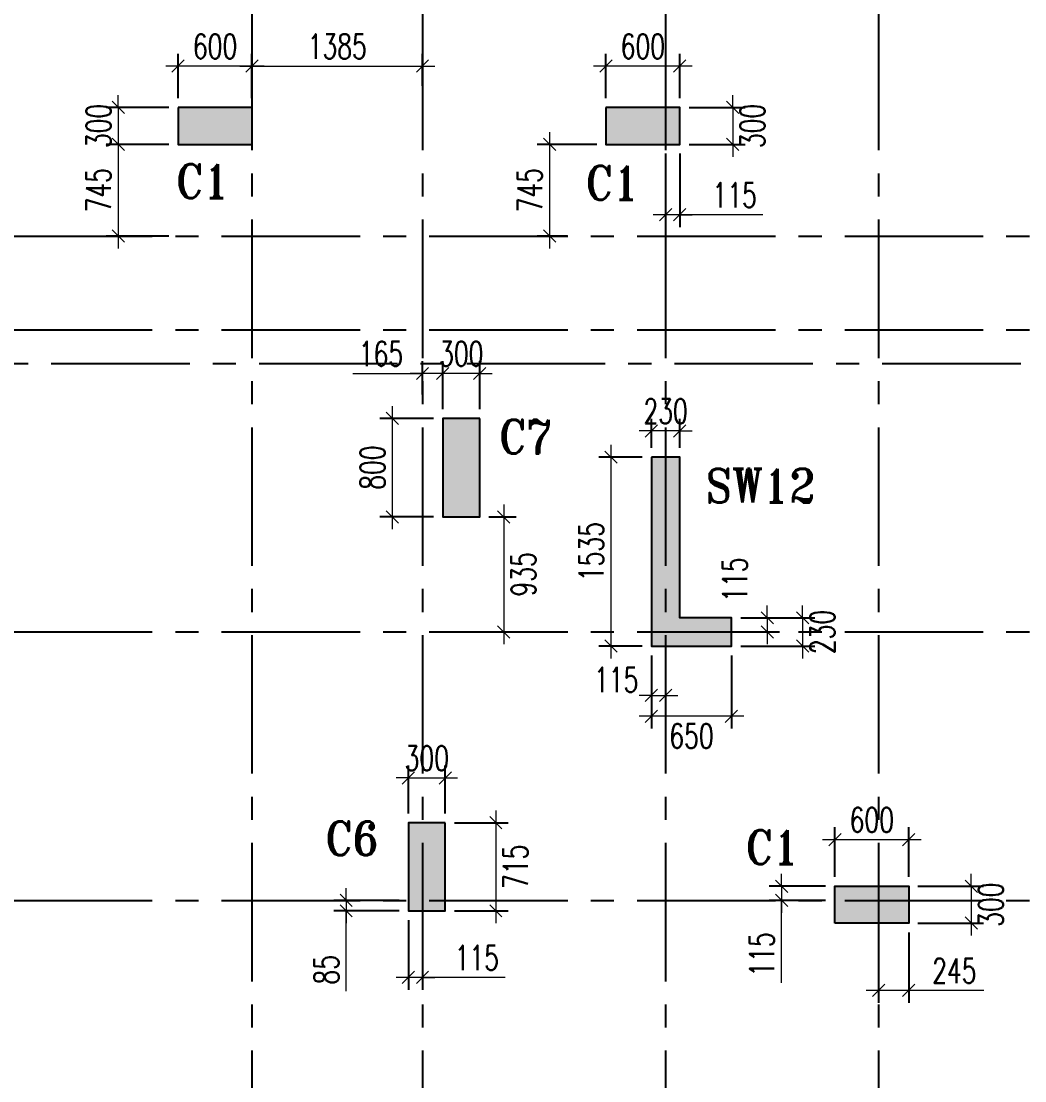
# Model space of a CAD drawing. Header units: millimetres. Extents: x 1363246 to 1691641, y -112430 to 78417.
# Drawn here: x 1414566 to 1422719, y -26479 to -17873 of the extents above; entities that cross this region are included whole.
import ezdxf

# ---------------------------------------------------------------- set-up
doc = ezdxf.new("R2010")
doc.units = ezdxf.units.MM
doc.header["$LTSCALE"] = 500
doc.header["$MEASUREMENT"] = 0
doc.header["$PDMODE"] = 34
for name, pattern in [('CONTINOUS', [0]), ('DASHDOT', [1, 0.5, -0.25, 0, -0.25]), ('Site$0$CENTER2', [1.125, 0.75, -0.125, 0.125, -0.125])]:
    doc.linetypes.add(name, pattern=pattern)
doc.layers.get('Defpoints').update_dxf_attribs({"lineweight": 0})
for name, color, linetype, lineweight in [('COL. NO.', 1, 'DASHDOT', 15), ('CUT OUT', 1, 'Continuous', 13), ('dim-M', 1, 'Continuous', 15), ('TOWER COL HATCH', 253, 'Continuous', 20)]:
    doc.layers.add(name, color=color, linetype=linetype, lineweight=lineweight)
for name, color, linetype in [('GLASS', 5, 'Continuous'), ('GRID', 7, 'Continuous'), ('TOWER AREA COLUMN.', 6, 'Continuous')]:
    doc.layers.add(name, color=color, linetype=linetype)
doc.styles.add('2MM', font='romans.shx', dxfattribs={"width": 0.7})
doc.styles.add('ROMANT', font='romant__.ttf', dxfattribs={"width": 0.9, "height": 600})
doc.dimstyles.new('RAJESH', dxfattribs={"dimtxt": 200, "dimasz": 180, "dimexe": 100, "dimexo": 250, "dimgap": 50, "dimtad": 2, "dimdec": 0, "dimzin": 1, "dimdsep": 46, "dimtxsty": '2MM', "dimblk": 'OBLIQUE', "dimcen": 0, "dimdle": 100, "dimclrd": 1, "dimclre": 1, "dimclrt": 3, "dimadec": 0, "dimazin": 0, "dimtfac": 1, "dimtdec": 0, "dimtix": 1, "dimtmove": 2, "dimatfit": 3, "dimfxl": 0, "dimtolj": 1, "dimlwd": -1, "dimarcsym": 0})

# ---------------------------------------------------------------- blocks, each defined once
blk = doc.blocks.new('EEE')
at = {"layer": 'GRID', "color": 16, "linetype": 'Site$0$CENTER2', "ltscale": 3}
for points in [[(1416440.6, 258923.2), (1416440.6, 223711.9)], [(1417825.6, 258923.2), (1417825.6, 223711.9)], [(1419800.6, 258923.2), (1419800.6, 223711.9)], [(1421530.6, 258923.2), (1421530.6, 223711.9)], [(1363880.9, 238538.8), (1442964.5, 238538.8)], [(1363880.9, 237778.8), (1442964.5, 237778.8)], [(1363880.9, 236875.5), (1364185.2, 237504), (1442964.5, 237504)], [(1363880.9, 235324.1), (1442964.5, 235324.1)], [(1363880.9, 233143.8), (1442964.5, 233143.8)]]:
    blk.add_lwpolyline(points, dxfattribs=at)
blk = doc.blocks.new('3tgra')
at = {"layer": 'TOWER COL HATCH'}
h = blk.add_hatch(color=253, dxfattribs=at)
h.dxf.hatch_style = 1
h.paths.add_polyline_path([(1388425.6, 79041.7), (1388425.6, 78741.7), (1387825.6, 78741.7), (1387825.6, 79041.7)])
h = blk.add_hatch(color=253, dxfattribs=at)
h.dxf.hatch_style = 1
h.paths.add_polyline_path([(1391900.6, 79041.7), (1391900.6, 78741.7), (1391300.6, 78741.7), (1391300.6, 79041.7)])
h = blk.add_hatch(color=253, dxfattribs=at)
h.dxf.hatch_style = 1
h.paths.add_polyline_path([(1389450.6, 76516.7), (1389750.6, 76516.7), (1389750.6, 75716.7), (1389450.6, 75716.7)])
h = blk.add_hatch(color=253, dxfattribs=at)
h.dxf.hatch_style = 1
h.paths.add_polyline_path([(1388055.6, 76201.6), (1388055.6, 74666.6), (1387405.6, 74666.6), (1387405.6, 74896.6), (1387825.6, 74896.6), (1387825.6, 76201.6)])
h = blk.add_hatch(color=253, dxfattribs=at)
h.dxf.hatch_style = 1
h.paths.add_polyline_path([(1389730.6, 73231.8), (1390030.6, 73231.8), (1390030.6, 72516.8), (1389730.6, 72516.8)])
h = blk.add_hatch(color=253, dxfattribs=at)
h.dxf.hatch_style = 1
h.paths.add_polyline_path([(1386565.6, 72416.8), (1386565.6, 72716.8), (1385965.6, 72716.8), (1385965.6, 72416.8)])
at = {"layer": 'TOWER AREA COLUMN.', "color": 4}
for points in [[(1388425.6, 79041.7), (1388425.6, 78741.7), (1387825.6, 78741.7), (1387825.6, 79041.7)], [(1391900.6, 79041.7), (1391900.6, 78741.7), (1391300.6, 78741.7), (1391300.6, 79041.7)], [(1389450.6, 76516.7), (1389750.6, 76516.7), (1389750.6, 75716.7), (1389450.6, 75716.7)], [(1389730.6, 73231.8), (1390030.6, 73231.8), (1390030.6, 72516.8), (1389730.6, 72516.8)], [(1386565.6, 72416.8), (1386565.6, 72716.8), (1385965.6, 72716.8), (1385965.6, 72416.8)]]:
    blk.add_lwpolyline(points, close=True, dxfattribs=at)
blk.add_lwpolyline([(1388055.6, 76201.6), (1388055.6, 74666.6), (1387405.6, 74666.6), (1387405.6, 74896.6), (1387825.6, 74896.6), (1387825.6, 76201.6), (1388055.6, 76201.6)], dxfattribs=at)
blk = doc.blocks.new('_Oblique')
at = {"color": 0, "linetype": 'ByBlock', "lineweight": -2}
blk.add_line((-0.5, -0.5), (0.5, 0.5), dxfattribs=at)
blk = doc.blocks.new('*D666')
at = {"layer": 'Defpoints', "color": 0, "ltscale": 100, "transparency": 16777216}
for p in [(1417990.6, -20734.4), (1417990.6, -21098.8), (1418290.6, -21098.8)]:
    blk.add_point(p, dxfattribs=at)
at = {"layer": 'dim-M', "color": 1, "lineweight": -2, "ltscale": 100, "transparency": 16777216}
for p, q in [((1417990.6, -21023.8), (1417990.6, -20634.4)), ((1418290.6, -21023.8), (1418290.6, -20634.4))]:
    blk.add_line(p, q, dxfattribs=at)
at = {"layer": 'dim-M', "color": 1, "ltscale": 100, "transparency": 16777216}
for p, q in [((1417990.6, -20734.4), (1417890.6, -20734.4)), ((1418290.6, -20734.4), (1417990.6, -20734.4)), ((1418290.6, -20734.4), (1418390.6, -20734.4))]:
    blk.add_line(p, q, dxfattribs=at)
at = {"layer": 'dim-M', "color": 1, "ltscale": 100, "transparency": 16777216, "xscale": 100, "yscale": 100, "zscale": 100}
blk.add_blockref('_Oblique', (1417990.6, -20734.4), dxfattribs=at)
at = {"layer": 'dim-M', "color": 1, "ltscale": 100, "transparency": 16777216, "xscale": 100, "yscale": 100, "zscale": 100, "rotation": 180}
blk.add_blockref('_Oblique', (1418290.6, -20734.4), dxfattribs=at)
at = {"layer": 'dim-M', "color": 3, "ltscale": 100, "transparency": 16777216, "insert": (1418140.6, -20574.4), "char_height": 200, "attachment_point": 5, "style": '2MM'}
blk.add_mtext('\\A1;300', dxfattribs=at)
blk = doc.blocks.new('*D667')
at = {"layer": 'Defpoints', "color": 0, "ltscale": 100, "transparency": 16777216}
for p in [(1417990.6, -21098.8), (1417579.9, -21898.8), (1417990.6, -21898.8)]:
    blk.add_point(p, dxfattribs=at)
at = {"layer": 'dim-M', "color": 1, "ltscale": 100, "transparency": 16777216}
blk.add_line((1417579.9, -20998.8), (1417579.9, -21998.8), dxfattribs=at)
at = {"layer": 'dim-M', "color": 1, "lineweight": -2, "ltscale": 100, "transparency": 16777216}
for p, q in [((1417915.6, -21098.8), (1417479.9, -21098.8)), ((1417915.6, -21898.8), (1417479.9, -21898.8))]:
    blk.add_line(p, q, dxfattribs=at)
at = {"layer": 'dim-M', "color": 1, "ltscale": 100, "transparency": 16777216, "xscale": 100, "yscale": 100, "zscale": 100}
for p, rotation in [((1417579.9, -21098.8), 90), ((1417579.9, -21898.8), 270)]:
    blk.add_blockref('_Oblique', p, dxfattribs=dict(at, rotation=rotation))
at = {"layer": 'dim-M', "color": 3, "ltscale": 100, "transparency": 16777216, "insert": (1417419.9, -21498.8), "char_height": 200, "attachment_point": 5, "rotation": 90, "style": '2MM'}
blk.add_mtext('\\A1;800', dxfattribs=at)
blk = doc.blocks.new('*D682')
at = {"layer": 'Defpoints', "color": 0, "ltscale": 100, "transparency": 16777216}
for p in [(1417825.6, -20734.4), (1417825.6, -20980.5), (1417990.6, -21098.8)]:
    blk.add_point(p, dxfattribs=at)
at = {"layer": 'dim-M', "color": 1, "lineweight": -2, "ltscale": 100, "transparency": 16777216}
for p, q in [((1417825.6, -20905.5), (1417825.6, -20634.4)), ((1417990.6, -21023.8), (1417990.6, -20634.4))]:
    blk.add_line(p, q, dxfattribs=at)
at = {"layer": 'dim-M', "color": 1, "ltscale": 100, "transparency": 16777216}
for p, q in [((1417258.7, -20734.4), (1417825.6, -20734.4)), ((1418090.6, -20734.4), (1417725.6, -20734.4))]:
    blk.add_line(p, q, dxfattribs=at)
at = {"layer": 'dim-M', "color": 1, "ltscale": 100, "transparency": 16777216, "xscale": 100, "yscale": 100, "zscale": 100, "rotation": 180}
blk.add_blockref('_Oblique', (1417825.6, -20734.4), dxfattribs=at)
at = {"layer": 'dim-M', "color": 1, "ltscale": 100, "transparency": 16777216, "xscale": 100, "yscale": 100, "zscale": 100}
blk.add_blockref('_Oblique', (1417990.6, -20734.4), dxfattribs=at)
at = {"layer": 'dim-M', "color": 3, "ltscale": 100, "transparency": 16777216, "insert": (1417488.7, -20574.4), "char_height": 200, "attachment_point": 5, "style": '2MM'}
blk.add_mtext('\\A1;165', dxfattribs=at)
blk = doc.blocks.new('*D683')
at = {"layer": 'Defpoints', "color": 0, "ltscale": 100, "transparency": 16777216}
for p in [(1418290.6, -21898.8), (1418290.6, -22833.5), (1418486.2, -22833.5)]:
    blk.add_point(p, dxfattribs=at)
at = {"layer": 'dim-M', "color": 1, "ltscale": 100, "transparency": 16777216}
blk.add_line((1418486.2, -21798.8), (1418486.2, -22933.5), dxfattribs=at)
at = {"layer": 'dim-M', "color": 1, "lineweight": -2, "ltscale": 100, "transparency": 16777216}
for p, q in [((1418365.6, -21898.8), (1418586.2, -21898.8)), ((1418365.6, -22833.5), (1418586.2, -22833.5))]:
    blk.add_line(p, q, dxfattribs=at)
at = {"layer": 'dim-M', "color": 1, "ltscale": 100, "transparency": 16777216, "xscale": 100, "yscale": 100, "zscale": 100}
for p, rotation in [((1418486.2, -21898.8), 90), ((1418486.2, -22833.5), 270)]:
    blk.add_blockref('_Oblique', p, dxfattribs=dict(at, rotation=rotation))
at = {"layer": 'dim-M', "color": 3, "ltscale": 100, "transparency": 16777216, "insert": (1418646.2, -22366.1), "char_height": 200, "attachment_point": 5, "rotation": 90, "style": '2MM'}
blk.add_mtext('\\A1;935', dxfattribs=at)
blk = doc.blocks.new('*D684')
at = {"layer": 'Defpoints', "color": 0, "ltscale": 100, "transparency": 16777216}
for p in [(1420335.6, -22718.9), (1420335.6, -22948.9), (1420913.9, -22948.9)]:
    blk.add_point(p, dxfattribs=at)
at = {"layer": 'dim-M', "color": 1, "ltscale": 100, "transparency": 16777216}
for p, q in [((1420913.9, -22718.9), (1420913.9, -22618.9)), ((1420913.9, -22718.9), (1420913.9, -22948.9)), ((1420913.9, -22948.9), (1420913.9, -23048.9))]:
    blk.add_line(p, q, dxfattribs=at)
at = {"layer": 'dim-M', "color": 1, "lineweight": -2, "ltscale": 100, "transparency": 16777216}
for p, q in [((1420410.6, -22718.9), (1421013.9, -22718.9)), ((1420410.6, -22948.9), (1421013.9, -22948.9))]:
    blk.add_line(p, q, dxfattribs=at)
at = {"layer": 'dim-M', "color": 1, "ltscale": 100, "transparency": 16777216, "xscale": 100, "yscale": 100, "zscale": 100}
for p, rotation in [((1420913.9, -22718.9), 270), ((1420913.9, -22948.9), 90)]:
    blk.add_blockref('_Oblique', p, dxfattribs=dict(at, rotation=rotation))
at = {"layer": 'dim-M', "color": 3, "ltscale": 100, "transparency": 16777216, "insert": (1421073.9, -22833.9), "char_height": 200, "attachment_point": 5, "rotation": 90, "style": '2MM'}
blk.add_mtext('\\A1;230', dxfattribs=at)
blk = doc.blocks.new('*D685')
at = {"layer": 'Defpoints', "color": 0, "ltscale": 100, "transparency": 16777216}
for p in [(1419685.6, -22948.9), (1420335.6, -22948.9), (1419685.6, -23518.6)]:
    blk.add_point(p, dxfattribs=at)
at = {"layer": 'dim-M', "color": 1, "lineweight": -2, "ltscale": 100, "transparency": 16777216}
for p, q in [((1419685.6, -23023.9), (1419685.6, -23618.6)), ((1420335.6, -23023.9), (1420335.6, -23618.6))]:
    blk.add_line(p, q, dxfattribs=at)
at = {"layer": 'dim-M', "color": 1, "ltscale": 100, "transparency": 16777216}
blk.add_line((1420435.6, -23518.6), (1419585.6, -23518.6), dxfattribs=at)
at = {"layer": 'dim-M', "color": 1, "ltscale": 100, "transparency": 16777216, "xscale": 100, "yscale": 100, "zscale": 100, "rotation": 180}
blk.add_blockref('_Oblique', (1419685.6, -23518.6), dxfattribs=at)
at = {"layer": 'dim-M', "color": 1, "ltscale": 100, "transparency": 16777216, "xscale": 100, "yscale": 100, "zscale": 100}
blk.add_blockref('_Oblique', (1420335.6, -23518.6), dxfattribs=at)
at = {"layer": 'dim-M', "color": 3, "ltscale": 100, "transparency": 16777216, "insert": (1420010.6, -23678.6), "char_height": 200, "attachment_point": 5, "style": '2MM'}
blk.add_mtext('\\A1;650', dxfattribs=at)
blk = doc.blocks.new('*D686')
at = {"layer": 'Defpoints', "color": 0, "ltscale": 100, "transparency": 16777216}
for p in [(1419357.3, -21413.9), (1419685.6, -21413.9), (1419685.6, -22948.9)]:
    blk.add_point(p, dxfattribs=at)
at = {"layer": 'dim-M', "color": 1, "ltscale": 100, "transparency": 16777216}
blk.add_line((1419357.3, -23048.9), (1419357.3, -21313.9), dxfattribs=at)
at = {"layer": 'dim-M', "color": 1, "lineweight": -2, "ltscale": 100, "transparency": 16777216}
for p, q in [((1419610.6, -21413.9), (1419257.3, -21413.9)), ((1419610.6, -22948.9), (1419257.3, -22948.9))]:
    blk.add_line(p, q, dxfattribs=at)
at = {"layer": 'dim-M', "color": 1, "ltscale": 100, "transparency": 16777216, "xscale": 100, "yscale": 100, "zscale": 100}
for p, rotation in [((1419357.3, -21413.9), 90), ((1419357.3, -22948.9), 270)]:
    blk.add_blockref('_Oblique', p, dxfattribs=dict(at, rotation=rotation))
at = {"layer": 'dim-M', "color": 3, "ltscale": 100, "transparency": 16777216, "insert": (1419197.3, -22181.4), "char_height": 200, "attachment_point": 5, "rotation": 90, "style": '2MM'}
blk.add_mtext('\\A1;1535', dxfattribs=at)
blk = doc.blocks.new('*D687')
at = {"layer": 'Defpoints', "color": 0, "ltscale": 100, "transparency": 16777216}
for p in [(1419685.6, -21201.4), (1419685.6, -21413.9), (1419915.6, -21413.9)]:
    blk.add_point(p, dxfattribs=at)
at = {"layer": 'dim-M', "color": 1, "lineweight": -2, "ltscale": 100, "transparency": 16777216}
for p, q in [((1419685.6, -21338.9), (1419685.6, -21101.4)), ((1419915.6, -21338.9), (1419915.6, -21101.4))]:
    blk.add_line(p, q, dxfattribs=at)
at = {"layer": 'dim-M', "color": 1, "ltscale": 100, "transparency": 16777216}
for p, q in [((1419685.6, -21201.4), (1419585.6, -21201.4)), ((1419915.6, -21201.4), (1419685.6, -21201.4)), ((1419915.6, -21201.4), (1420015.6, -21201.4))]:
    blk.add_line(p, q, dxfattribs=at)
at = {"layer": 'dim-M', "color": 1, "ltscale": 100, "transparency": 16777216, "xscale": 100, "yscale": 100, "zscale": 100}
blk.add_blockref('_Oblique', (1419685.6, -21201.4), dxfattribs=at)
at = {"layer": 'dim-M', "color": 1, "ltscale": 100, "transparency": 16777216, "xscale": 100, "yscale": 100, "zscale": 100, "rotation": 180}
blk.add_blockref('_Oblique', (1419915.6, -21201.4), dxfattribs=at)
at = {"layer": 'dim-M', "color": 3, "ltscale": 100, "transparency": 16777216, "insert": (1419800.6, -21041.4), "char_height": 200, "attachment_point": 5, "style": '2MM'}
blk.add_mtext('\\A1;230', dxfattribs=at)
blk = doc.blocks.new('*D688')
at = {"layer": 'Defpoints', "color": 0, "ltscale": 100, "transparency": 16777216}
for p in [(1420335.6, -22718.9), (1420335.6, -22833.5), (1420625.8, -22833.5)]:
    blk.add_point(p, dxfattribs=at)
at = {"layer": 'dim-M', "color": 1, "ltscale": 100, "transparency": 16777216}
for p, q in [((1420625.8, -22718.9), (1420625.8, -22618.9)), ((1420625.8, -22718.9), (1420625.8, -22833.5)), ((1420625.8, -22833.5), (1420625.8, -22933.5))]:
    blk.add_line(p, q, dxfattribs=at)
at = {"layer": 'dim-M', "color": 1, "lineweight": -2, "ltscale": 100, "transparency": 16777216}
for p, q in [((1420410.6, -22718.9), (1420725.8, -22718.9)), ((1420410.6, -22833.5), (1420725.8, -22833.5))]:
    blk.add_line(p, q, dxfattribs=at)
at = {"layer": 'dim-M', "color": 1, "ltscale": 100, "transparency": 16777216, "xscale": 100, "yscale": 100, "zscale": 100}
for p, rotation in [((1420625.8, -22718.9), 270), ((1420625.8, -22833.5), 90)]:
    blk.add_blockref('_Oblique', p, dxfattribs=dict(at, rotation=rotation))
at = {"layer": 'dim-M', "color": 3, "ltscale": 100, "transparency": 16777216, "insert": (1420363.6, -22408.8), "char_height": 200, "attachment_point": 5, "rotation": 90, "style": '2MM'}
blk.add_mtext('\\A1;115', dxfattribs=at)
blk = doc.blocks.new('*D689')
at = {"layer": 'Defpoints', "color": 0, "ltscale": 100, "transparency": 16777216}
for p in [(1419685.6, -22948.9), (1419800.6, -22948.9), (1419800.6, -23349.3)]:
    blk.add_point(p, dxfattribs=at)
at = {"layer": 'dim-M', "color": 1, "lineweight": -2, "ltscale": 100, "transparency": 16777216}
for p, q in [((1419685.6, -23023.9), (1419685.6, -23449.3)), ((1419800.6, -23023.9), (1419800.6, -23449.3))]:
    blk.add_line(p, q, dxfattribs=at)
at = {"layer": 'dim-M', "color": 1, "ltscale": 100, "transparency": 16777216}
for p, q in [((1419685.6, -23349.3), (1419585.6, -23349.3)), ((1419685.6, -23349.3), (1419800.6, -23349.3)), ((1419800.6, -23349.3), (1419900.6, -23349.3))]:
    blk.add_line(p, q, dxfattribs=at)
at = {"layer": 'dim-M', "color": 1, "ltscale": 100, "transparency": 16777216, "xscale": 100, "yscale": 100, "zscale": 100}
blk.add_blockref('_Oblique', (1419685.6, -23349.3), dxfattribs=at)
at = {"layer": 'dim-M', "color": 1, "ltscale": 100, "transparency": 16777216, "xscale": 100, "yscale": 100, "zscale": 100, "rotation": 180}
blk.add_blockref('_Oblique', (1419800.6, -23349.3), dxfattribs=at)
at = {"layer": 'dim-M', "color": 3, "ltscale": 100, "transparency": 16777216, "insert": (1419399.2, -23222.1), "char_height": 200, "attachment_point": 5, "style": '2MM'}
blk.add_mtext('\\A1;115', dxfattribs=at)
blk = doc.blocks.new('*D744')
at = {"layer": 'Defpoints', "color": 0, "ltscale": 100, "transparency": 16777216}
for p in [(1418010.6, -24019.4), (1417710.6, -24383.7), (1418010.6, -24383.7)]:
    blk.add_point(p, dxfattribs=at)
at = {"layer": 'dim-M', "color": 1, "lineweight": -2, "ltscale": 100, "transparency": 16777216}
for p, q in [((1417710.6, -24308.7), (1417710.6, -23919.4)), ((1418010.6, -24308.7), (1418010.6, -23919.4))]:
    blk.add_line(p, q, dxfattribs=at)
at = {"layer": 'dim-M', "color": 1, "ltscale": 100, "transparency": 16777216}
for p, q in [((1417710.6, -24019.4), (1417610.6, -24019.4)), ((1417710.6, -24019.4), (1418010.6, -24019.4)), ((1418010.6, -24019.4), (1418110.6, -24019.4))]:
    blk.add_line(p, q, dxfattribs=at)
at = {"layer": 'dim-M', "color": 1, "ltscale": 100, "transparency": 16777216, "xscale": 100, "yscale": 100, "zscale": 100}
blk.add_blockref('_Oblique', (1417710.6, -24019.4), dxfattribs=at)
at = {"layer": 'dim-M', "color": 1, "ltscale": 100, "transparency": 16777216, "xscale": 100, "yscale": 100, "zscale": 100, "rotation": 180}
blk.add_blockref('_Oblique', (1418010.6, -24019.4), dxfattribs=at)
at = {"layer": 'dim-M', "color": 3, "ltscale": 100, "transparency": 16777216, "insert": (1417860.6, -23859.4), "char_height": 200, "attachment_point": 5, "style": '2MM'}
blk.add_mtext('\\A1;300', dxfattribs=at)
blk = doc.blocks.new('*D745')
at = {"layer": 'Defpoints', "color": 0, "ltscale": 100, "transparency": 16777216}
for p in [(1418010.6, -24383.7), (1418010.6, -25098.7), (1418421.4, -25098.7)]:
    blk.add_point(p, dxfattribs=at)
at = {"layer": 'dim-M', "color": 1, "ltscale": 100, "transparency": 16777216}
blk.add_line((1418421.4, -24283.7), (1418421.4, -25198.7), dxfattribs=at)
at = {"layer": 'dim-M', "color": 1, "lineweight": -2, "ltscale": 100, "transparency": 16777216}
for p, q in [((1418085.6, -24383.7), (1418521.4, -24383.7)), ((1418085.6, -25098.7), (1418521.4, -25098.7))]:
    blk.add_line(p, q, dxfattribs=at)
at = {"layer": 'dim-M', "color": 1, "ltscale": 100, "transparency": 16777216, "xscale": 100, "yscale": 100, "zscale": 100}
for p, rotation in [((1418421.4, -24383.7), 90), ((1418421.4, -25098.7), 270)]:
    blk.add_blockref('_Oblique', p, dxfattribs=dict(at, rotation=rotation))
at = {"layer": 'dim-M', "color": 3, "ltscale": 100, "transparency": 16777216, "insert": (1418581.4, -24741.2), "char_height": 200, "attachment_point": 5, "rotation": 90, "style": '2MM'}
blk.add_mtext('\\A1;715', dxfattribs=at)
blk = doc.blocks.new('*D746')
at = {"layer": 'Defpoints', "color": 0, "ltscale": 100, "transparency": 16777216}
for p in [(1417710.6, -25013.7), (1417205.6, -25098.7), (1417710.6, -25098.7)]:
    blk.add_point(p, dxfattribs=at)
at = {"layer": 'dim-M', "color": 1, "ltscale": 100, "transparency": 16777216}
for p, q in [((1417205.6, -25013.7), (1417205.6, -24913.7)), ((1417205.6, -25013.7), (1417205.6, -25098.7)), ((1417205.6, -25013.7), (1417205.6, -25098.7)), ((1417205.6, -25098.7), (1417205.6, -25198.7)), ((1417205.6, -25751.1), (1417205.6, -25098.7))]:
    blk.add_line(p, q, dxfattribs=at)
at = {"layer": 'dim-M', "color": 1, "lineweight": -2, "ltscale": 100, "transparency": 16777216}
for p, q in [((1417635.6, -25013.7), (1417105.6, -25013.7)), ((1417635.6, -25098.7), (1417105.6, -25098.7))]:
    blk.add_line(p, q, dxfattribs=at)
at = {"layer": 'dim-M', "color": 1, "ltscale": 100, "transparency": 16777216, "xscale": 100, "yscale": 100, "zscale": 100}
for p, rotation in [((1417205.6, -25013.7), 270), ((1417205.6, -25098.7), 90)]:
    blk.add_blockref('_Oblique', p, dxfattribs=dict(at, rotation=rotation))
at = {"layer": 'dim-M', "color": 3, "ltscale": 100, "transparency": 16777216, "insert": (1417045.6, -25577.7), "char_height": 200, "attachment_point": 5, "rotation": 90, "style": '2MM'}
blk.add_mtext('\\A1;85', dxfattribs=at)
blk = doc.blocks.new('*D747')
at = {"layer": 'Defpoints', "color": 0, "ltscale": 100, "transparency": 16777216}
for p in [(1417710.6, -25098.7), (1417825.6, -25098.7), (1417710.6, -25639.6)]:
    blk.add_point(p, dxfattribs=at)
at = {"layer": 'dim-M', "color": 1, "lineweight": -2, "ltscale": 100, "transparency": 16777216}
for p, q in [((1417710.6, -25173.7), (1417710.6, -25739.6)), ((1417825.6, -25173.7), (1417825.6, -25739.6))]:
    blk.add_line(p, q, dxfattribs=at)
at = {"layer": 'dim-M', "color": 1, "ltscale": 100, "transparency": 16777216}
for p, q in [((1417710.6, -25639.6), (1417610.6, -25639.6)), ((1417825.6, -25639.6), (1417710.6, -25639.6)), ((1417825.6, -25639.6), (1417710.6, -25639.6)), ((1417825.6, -25639.6), (1417925.6, -25639.6)), ((1418496.6, -25639.6), (1417825.6, -25639.6))]:
    blk.add_line(p, q, dxfattribs=at)
at = {"layer": 'dim-M', "color": 1, "ltscale": 100, "transparency": 16777216, "xscale": 100, "yscale": 100, "zscale": 100}
blk.add_blockref('_Oblique', (1417710.6, -25639.6), dxfattribs=at)
at = {"layer": 'dim-M', "color": 1, "ltscale": 100, "transparency": 16777216, "xscale": 100, "yscale": 100, "zscale": 100, "rotation": 180}
blk.add_blockref('_Oblique', (1417825.6, -25639.6), dxfattribs=at)
at = {"layer": 'dim-M', "color": 3, "ltscale": 100, "transparency": 16777216, "insert": (1418266.6, -25479.6), "char_height": 200, "attachment_point": 5, "style": '2MM'}
blk.add_mtext('\\A1;115', dxfattribs=at)
blk = doc.blocks.new('*D753')
at = {"layer": 'Defpoints', "color": 0, "ltscale": 100, "transparency": 16777216}
for p in [(1421775.6, -24519.9), (1421175.6, -24898.7), (1421775.6, -24898.7)]:
    blk.add_point(p, dxfattribs=at)
at = {"layer": 'dim-M', "color": 1, "lineweight": -2, "ltscale": 100, "transparency": 16777216}
for p, q in [((1421175.6, -24823.7), (1421175.6, -24419.9)), ((1421775.6, -24823.7), (1421775.6, -24419.9))]:
    blk.add_line(p, q, dxfattribs=at)
at = {"layer": 'dim-M', "color": 1, "ltscale": 100, "transparency": 16777216}
blk.add_line((1421075.6, -24519.9), (1421875.6, -24519.9), dxfattribs=at)
at = {"layer": 'dim-M', "color": 1, "ltscale": 100, "transparency": 16777216, "xscale": 100, "yscale": 100, "zscale": 100, "rotation": 180}
blk.add_blockref('_Oblique', (1421175.6, -24519.9), dxfattribs=at)
at = {"layer": 'dim-M', "color": 1, "ltscale": 100, "transparency": 16777216, "xscale": 100, "yscale": 100, "zscale": 100}
blk.add_blockref('_Oblique', (1421775.6, -24519.9), dxfattribs=at)
at = {"layer": 'dim-M', "color": 3, "ltscale": 100, "transparency": 16777216, "insert": (1421475.6, -24359.9), "char_height": 200, "attachment_point": 5, "style": '2MM'}
blk.add_mtext('\\A1;600', dxfattribs=at)
blk = doc.blocks.new('*D754')
at = {"layer": 'Defpoints', "color": 0, "ltscale": 100, "transparency": 16777216}
for p in [(1421775.6, -24898.7), (1421775.6, -25198.7), (1422283.2, -25198.7)]:
    blk.add_point(p, dxfattribs=at)
at = {"layer": 'dim-M', "color": 1, "ltscale": 100, "transparency": 16777216}
for p, q in [((1422283.2, -24898.7), (1422283.2, -24798.7)), ((1422283.2, -24898.7), (1422283.2, -25198.7)), ((1422283.2, -25198.7), (1422283.2, -25298.7))]:
    blk.add_line(p, q, dxfattribs=at)
at = {"layer": 'dim-M', "color": 1, "lineweight": -2, "ltscale": 100, "transparency": 16777216}
for p, q in [((1421850.6, -24898.7), (1422383.2, -24898.7)), ((1421850.6, -25198.7), (1422383.2, -25198.7))]:
    blk.add_line(p, q, dxfattribs=at)
at = {"layer": 'dim-M', "color": 1, "ltscale": 100, "transparency": 16777216, "xscale": 100, "yscale": 100, "zscale": 100}
for p, rotation in [((1422283.2, -24898.7), 270), ((1422283.2, -25198.7), 90)]:
    blk.add_blockref('_Oblique', p, dxfattribs=dict(at, rotation=rotation))
at = {"layer": 'dim-M', "color": 3, "ltscale": 100, "transparency": 16777216, "insert": (1422443.2, -25048.7), "char_height": 200, "attachment_point": 5, "rotation": 90, "style": '2MM'}
blk.add_mtext('\\A1;300', dxfattribs=at)
blk = doc.blocks.new('*D755')
at = {"layer": 'Defpoints', "color": 0, "ltscale": 100, "transparency": 16777216}
for p in [(1421175.6, -24898.7), (1420742.6, -25013.7), (1421175.6, -25013.7)]:
    blk.add_point(p, dxfattribs=at)
at = {"layer": 'dim-M', "color": 1, "ltscale": 100, "transparency": 16777216}
for p, q in [((1420742.6, -24898.7), (1420742.6, -24798.7)), ((1420742.6, -24898.7), (1420742.6, -25013.7)), ((1420742.6, -24898.7), (1420742.6, -25013.7)), ((1420742.6, -25013.7), (1420742.6, -25113.7)), ((1420742.6, -25683.7), (1420742.6, -25013.7))]:
    blk.add_line(p, q, dxfattribs=at)
at = {"layer": 'dim-M', "color": 1, "lineweight": -2, "ltscale": 100, "transparency": 16777216}
for p, q in [((1421100.6, -24898.7), (1420642.6, -24898.7)), ((1421100.6, -25013.7), (1420642.6, -25013.7))]:
    blk.add_line(p, q, dxfattribs=at)
at = {"layer": 'dim-M', "color": 1, "ltscale": 100, "transparency": 16777216, "xscale": 100, "yscale": 100, "zscale": 100}
for p, rotation in [((1420742.6, -24898.7), 270), ((1420742.6, -25013.7), 90)]:
    blk.add_blockref('_Oblique', p, dxfattribs=dict(at, rotation=rotation))
at = {"layer": 'dim-M', "color": 3, "ltscale": 100, "transparency": 16777216, "insert": (1420582.6, -25453.7), "char_height": 200, "attachment_point": 5, "rotation": 90, "style": '2MM'}
blk.add_mtext('\\A1;115', dxfattribs=at)
blk = doc.blocks.new('*D765')
at = {"layer": 'Defpoints', "color": 0, "ltscale": 100, "transparency": 16777216}
for p in [(1421530.6, -25198.7), (1421775.6, -25198.7), (1421530.6, -25745.3)]:
    blk.add_point(p, dxfattribs=at)
at = {"layer": 'dim-M', "color": 1, "lineweight": -2, "ltscale": 100, "transparency": 16777216}
for p, q in [((1421530.6, -25273.7), (1421530.6, -25845.3)), ((1421775.6, -25273.7), (1421775.6, -25845.3))]:
    blk.add_line(p, q, dxfattribs=at)
at = {"layer": 'dim-M', "color": 1, "ltscale": 100, "transparency": 16777216}
for p, q in [((1421875.6, -25745.3), (1421430.6, -25745.3)), ((1422386.1, -25745.3), (1421775.6, -25745.3))]:
    blk.add_line(p, q, dxfattribs=at)
at = {"layer": 'dim-M', "color": 1, "ltscale": 100, "transparency": 16777216, "xscale": 100, "yscale": 100, "zscale": 100, "rotation": 180}
blk.add_blockref('_Oblique', (1421530.6, -25745.3), dxfattribs=at)
at = {"layer": 'dim-M', "color": 1, "ltscale": 100, "transparency": 16777216, "xscale": 100, "yscale": 100, "zscale": 100}
blk.add_blockref('_Oblique', (1421775.6, -25745.3), dxfattribs=at)
at = {"layer": 'dim-M', "color": 3, "ltscale": 100, "transparency": 16777216, "insert": (1422146.1, -25585.3), "char_height": 200, "attachment_point": 5, "style": '2MM'}
blk.add_mtext('\\A1;245', dxfattribs=at)
blk = doc.blocks.new('*D766')
at = {"layer": 'Defpoints', "color": 0, "ltscale": 100, "transparency": 16777216}
for p in [(1419315.6, -18237.6), (1419315.6, -18573.8), (1419915.6, -18573.8)]:
    blk.add_point(p, dxfattribs=at)
at = {"layer": 'dim-M', "color": 1, "lineweight": -2, "ltscale": 100, "transparency": 16777216}
for p, q in [((1419315.6, -18498.8), (1419315.6, -18137.6)), ((1419915.6, -18498.8), (1419915.6, -18137.6))]:
    blk.add_line(p, q, dxfattribs=at)
at = {"layer": 'dim-M', "color": 1, "ltscale": 100, "transparency": 16777216}
blk.add_line((1420015.6, -18237.6), (1419215.6, -18237.6), dxfattribs=at)
at = {"layer": 'dim-M', "color": 1, "ltscale": 100, "transparency": 16777216, "xscale": 100, "yscale": 100, "zscale": 100, "rotation": 180}
blk.add_blockref('_Oblique', (1419315.6, -18237.6), dxfattribs=at)
at = {"layer": 'dim-M', "color": 1, "ltscale": 100, "transparency": 16777216, "xscale": 100, "yscale": 100, "zscale": 100}
blk.add_blockref('_Oblique', (1419915.6, -18237.6), dxfattribs=at)
at = {"layer": 'dim-M', "color": 3, "ltscale": 100, "transparency": 16777216, "insert": (1419615.6, -18077.6), "char_height": 200, "attachment_point": 5, "style": '2MM'}
blk.add_mtext('\\A1;600', dxfattribs=at)
blk = doc.blocks.new('*D767')
at = {"layer": 'Defpoints', "color": 0, "ltscale": 100, "transparency": 16777216}
for p in [(1419915.6, -18573.8), (1419915.6, -18873.8), (1420345.5, -18873.8)]:
    blk.add_point(p, dxfattribs=at)
at = {"layer": 'dim-M', "color": 1, "ltscale": 100, "transparency": 16777216}
for p, q in [((1420345.5, -18573.8), (1420345.5, -18473.8)), ((1420345.5, -18573.8), (1420345.5, -18873.8)), ((1420345.5, -18873.8), (1420345.5, -18973.8))]:
    blk.add_line(p, q, dxfattribs=at)
at = {"layer": 'dim-M', "color": 1, "lineweight": -2, "ltscale": 100, "transparency": 16777216}
for p, q in [((1419990.6, -18573.8), (1420445.5, -18573.8)), ((1419990.6, -18873.8), (1420445.5, -18873.8))]:
    blk.add_line(p, q, dxfattribs=at)
at = {"layer": 'dim-M', "color": 1, "ltscale": 100, "transparency": 16777216, "xscale": 100, "yscale": 100, "zscale": 100}
for p, rotation in [((1420345.5, -18573.8), 270), ((1420345.5, -18873.8), 90)]:
    blk.add_blockref('_Oblique', p, dxfattribs=dict(at, rotation=rotation))
at = {"layer": 'dim-M', "color": 3, "ltscale": 100, "transparency": 16777216, "insert": (1420505.5, -18723.8), "char_height": 200, "attachment_point": 5, "rotation": 90, "style": '2MM'}
blk.add_mtext('\\A1;300', dxfattribs=at)
blk = doc.blocks.new('*D768')
at = {"layer": 'Defpoints', "color": 0, "ltscale": 100, "transparency": 16777216}
for p in [(1419800.6, -18873.8), (1419915.6, -18873.8), (1419800.6, -19445.2)]:
    blk.add_point(p, dxfattribs=at)
at = {"layer": 'dim-M', "color": 1, "lineweight": -2, "ltscale": 100, "transparency": 16777216}
for p, q in [((1419800.6, -18948.8), (1419800.6, -19545.2)), ((1419915.6, -18948.8), (1419915.6, -19545.2))]:
    blk.add_line(p, q, dxfattribs=at)
at = {"layer": 'dim-M', "color": 1, "ltscale": 100, "transparency": 16777216}
for p, q in [((1419800.6, -19445.2), (1419700.6, -19445.2)), ((1419915.6, -19445.2), (1419800.6, -19445.2)), ((1419915.6, -19445.2), (1419800.6, -19445.2)), ((1419915.6, -19445.2), (1420015.6, -19445.2)), ((1420591.6, -19445.2), (1419915.6, -19445.2))]:
    blk.add_line(p, q, dxfattribs=at)
at = {"layer": 'dim-M', "color": 1, "ltscale": 100, "transparency": 16777216, "xscale": 100, "yscale": 100, "zscale": 100}
blk.add_blockref('_Oblique', (1419800.6, -19445.2), dxfattribs=at)
at = {"layer": 'dim-M', "color": 1, "ltscale": 100, "transparency": 16777216, "xscale": 100, "yscale": 100, "zscale": 100, "rotation": 180}
blk.add_blockref('_Oblique', (1419915.6, -19445.2), dxfattribs=at)
at = {"layer": 'dim-M', "color": 3, "ltscale": 100, "transparency": 16777216, "insert": (1420361.6, -19285.2), "char_height": 200, "attachment_point": 5, "style": '2MM'}
blk.add_mtext('\\A1;115', dxfattribs=at)
blk = doc.blocks.new('*D769')
at = {"layer": 'Defpoints', "color": 0, "ltscale": 100, "transparency": 16777216}
for p in [(1419315.6, -18873.8), (1418857.7, -19618.8), (1419079.4, -19618.8)]:
    blk.add_point(p, dxfattribs=at)
at = {"layer": 'dim-M', "color": 1, "ltscale": 100, "transparency": 16777216}
blk.add_line((1418857.7, -18773.8), (1418857.7, -19718.8), dxfattribs=at)
at = {"layer": 'dim-M', "color": 1, "lineweight": -2, "ltscale": 100, "transparency": 16777216}
for p, q in [((1419240.6, -18873.8), (1418757.7, -18873.8)), ((1419004.4, -19618.8), (1418757.7, -19618.8))]:
    blk.add_line(p, q, dxfattribs=at)
at = {"layer": 'dim-M', "color": 1, "ltscale": 100, "transparency": 16777216, "xscale": 100, "yscale": 100, "zscale": 100}
for p, rotation in [((1418857.7, -18873.8), 90), ((1418857.7, -19618.8), 270)]:
    blk.add_blockref('_Oblique', p, dxfattribs=dict(at, rotation=rotation))
at = {"layer": 'dim-M', "color": 3, "ltscale": 100, "transparency": 16777216, "insert": (1418697.7, -19246.3), "char_height": 200, "attachment_point": 5, "rotation": 90, "style": '2MM'}
blk.add_mtext('\\A1;745', dxfattribs=at)
blk = doc.blocks.new('*D770')
at = {"layer": 'Defpoints', "color": 0, "ltscale": 100, "transparency": 16777216}
for p in [(1415840.6, -18237.6), (1415840.6, -18573.8), (1416440.6, -18573.8)]:
    blk.add_point(p, dxfattribs=at)
at = {"layer": 'dim-M', "color": 1, "lineweight": -2, "ltscale": 100, "transparency": 16777216}
for p, q in [((1415840.6, -18498.8), (1415840.6, -18137.6)), ((1416440.6, -18498.8), (1416440.6, -18137.6))]:
    blk.add_line(p, q, dxfattribs=at)
at = {"layer": 'dim-M', "color": 1, "ltscale": 100, "transparency": 16777216}
blk.add_line((1416540.6, -18237.6), (1415740.6, -18237.6), dxfattribs=at)
at = {"layer": 'dim-M', "color": 1, "ltscale": 100, "transparency": 16777216, "xscale": 100, "yscale": 100, "zscale": 100, "rotation": 180}
blk.add_blockref('_Oblique', (1415840.6, -18237.6), dxfattribs=at)
at = {"layer": 'dim-M', "color": 1, "ltscale": 100, "transparency": 16777216, "xscale": 100, "yscale": 100, "zscale": 100}
blk.add_blockref('_Oblique', (1416440.6, -18237.6), dxfattribs=at)
at = {"layer": 'dim-M', "color": 3, "ltscale": 100, "transparency": 16777216, "insert": (1416140.6, -18077.6), "char_height": 200, "attachment_point": 5, "style": '2MM'}
blk.add_mtext('\\A1;600', dxfattribs=at)
blk = doc.blocks.new('*D771')
at = {"layer": 'Defpoints', "color": 0, "ltscale": 100, "transparency": 16777216}
for p in [(1415840.6, -18573.8), (1415354.6, -18873.8), (1415840.6, -18873.8)]:
    blk.add_point(p, dxfattribs=at)
at = {"layer": 'dim-M', "color": 1, "ltscale": 100, "transparency": 16777216}
for p, q in [((1415354.6, -18573.8), (1415354.6, -18473.8)), ((1415354.6, -18573.8), (1415354.6, -18873.8)), ((1415354.6, -18873.8), (1415354.6, -18973.8))]:
    blk.add_line(p, q, dxfattribs=at)
at = {"layer": 'dim-M', "color": 1, "lineweight": -2, "ltscale": 100, "transparency": 16777216}
for p, q in [((1415765.6, -18573.8), (1415254.6, -18573.8)), ((1415765.6, -18873.8), (1415254.6, -18873.8))]:
    blk.add_line(p, q, dxfattribs=at)
at = {"layer": 'dim-M', "color": 1, "ltscale": 100, "transparency": 16777216, "xscale": 100, "yscale": 100, "zscale": 100}
for p, rotation in [((1415354.6, -18573.8), 270), ((1415354.6, -18873.8), 90)]:
    blk.add_blockref('_Oblique', p, dxfattribs=dict(at, rotation=rotation))
at = {"layer": 'dim-M', "color": 3, "ltscale": 100, "transparency": 16777216, "insert": (1415194.6, -18723.8), "char_height": 200, "attachment_point": 5, "rotation": 90, "style": '2MM'}
blk.add_mtext('\\A1;300', dxfattribs=at)
blk = doc.blocks.new('*D772')
at = {"layer": 'Defpoints', "color": 0, "ltscale": 100, "transparency": 16777216}
for p in [(1417825.6, -18237.6), (1417825.6, -18474.1), (1416440.6, -18573.8)]:
    blk.add_point(p, dxfattribs=at)
at = {"layer": 'dim-M', "color": 1, "lineweight": -2, "ltscale": 100, "transparency": 16777216}
for p, q in [((1416440.6, -18498.8), (1416440.6, -18137.6)), ((1417825.6, -18399.1), (1417825.6, -18137.6))]:
    blk.add_line(p, q, dxfattribs=at)
at = {"layer": 'dim-M', "color": 1, "ltscale": 100, "transparency": 16777216}
blk.add_line((1416340.6, -18237.6), (1417925.6, -18237.6), dxfattribs=at)
at = {"layer": 'dim-M', "color": 1, "ltscale": 100, "transparency": 16777216, "xscale": 100, "yscale": 100, "zscale": 100, "rotation": 180}
blk.add_blockref('_Oblique', (1416440.6, -18237.6), dxfattribs=at)
at = {"layer": 'dim-M', "color": 1, "ltscale": 100, "transparency": 16777216, "xscale": 100, "yscale": 100, "zscale": 100}
blk.add_blockref('_Oblique', (1417825.6, -18237.6), dxfattribs=at)
at = {"layer": 'dim-M', "color": 3, "ltscale": 100, "transparency": 16777216, "insert": (1417133.1, -18077.6), "char_height": 200, "attachment_point": 5, "style": '2MM'}
blk.add_mtext('\\A1;1385', dxfattribs=at)
blk = doc.blocks.new('*D773')
at = {"layer": 'Defpoints', "color": 0, "ltscale": 100, "transparency": 16777216}
for p in [(1415840.6, -18873.8), (1415354.6, -19618.8), (1415840.6, -19618.8)]:
    blk.add_point(p, dxfattribs=at)
at = {"layer": 'dim-M', "color": 1, "ltscale": 100, "transparency": 16777216}
blk.add_line((1415354.6, -18773.8), (1415354.6, -19718.8), dxfattribs=at)
at = {"layer": 'dim-M', "color": 1, "lineweight": -2, "ltscale": 100, "transparency": 16777216}
for p, q in [((1415765.6, -18873.8), (1415254.6, -18873.8)), ((1415765.6, -19618.8), (1415254.6, -19618.8))]:
    blk.add_line(p, q, dxfattribs=at)
at = {"layer": 'dim-M', "color": 1, "ltscale": 100, "transparency": 16777216, "xscale": 100, "yscale": 100, "zscale": 100}
for p, rotation in [((1415354.6, -18873.8), 90), ((1415354.6, -19618.8), 270)]:
    blk.add_blockref('_Oblique', p, dxfattribs=dict(at, rotation=rotation))
at = {"layer": 'dim-M', "color": 3, "ltscale": 100, "transparency": 16777216, "insert": (1415194.6, -19246.3), "char_height": 200, "attachment_point": 5, "rotation": 90, "style": '2MM'}
blk.add_mtext('\\A1;745', dxfattribs=at)

msp = doc.modelspace()

# ---------------------------------------------------------------- block references
at = {"layer": 'CUT OUT', "color": 4, "xscale": -1}
msp.add_blockref('3tgra', (2807741.3, -97615.5), dxfattribs=at)
at = {"layer": 'GLASS', "color": 4}
msp.add_blockref('EEE', (0, -258157.5), dxfattribs=at)

# ---------------------------------------------------------------- texts
at = {"layer": 'COL. NO.', "color": 4, "linetype": 'CONTINOUS', "style": 'ROMANT', "width": 0.9}
for s, p in [('C1', (1415823.4, -19309.5, 0)), ('C1', (1419151.2, -19322.8, 0)), ('C7', (1418445.9, -21384.6, 0)), ('C6', (1417036.1, -24647.6, 0)), ('C1', (1420450.9, -24719.1, 0))]:
    msp.add_text(s, height=275, dxfattribs=at).set_placement(p)
at = {"layer": 'COL. NO.', "color": 7, "linetype": 'CONTINOUS', "style": 'ROMANT', "width": 0.9}
msp.add_text('SW12', height=275, dxfattribs=at).set_placement((1420127, -21783.3, 0))

# ---------------------------------------------------------------- dimensions: what is measured, and where the dimension line sits
at = {"layer": 'dim-M', "ltscale": 100}
for base, p1, p2, angle, picture, middle in [((1415840.6, -18237.6), (1416440.6, -18573.8), (1415840.6, -18573.8), 180, '*D770', (1416140.6, -18077.6)), ((1417825.6, -18237.6), (1416440.6, -18573.8), (1417825.6, -18474.1), 180, '*D772', (1417133.1, -18077.6)), ((1419315.6, -18237.6), (1419915.6, -18573.8), (1419315.6, -18573.8), 180, '*D766', (1419615.6, -18077.6)), ((1415354.6, -18873.8), (1415840.6, -18573.8), (1415840.6, -18873.8), 90, '*D771', (1415194.6, -18723.8)), ((1420345.5, -18873.8), (1419915.6, -18573.8), (1419915.6, -18873.8), 90, '*D767', (1420505.5, -18723.8)), ((1415354.6, -19618.8), (1415840.6, -18873.8), (1415840.6, -19618.8), 90, '*D773', (1415194.6, -19246.3)), ((1418857.7, -19618.8), (1419315.6, -18873.8), (1419079.4, -19618.8), 90, '*D769', (1418697.7, -19246.3)), ((1417990.6, -20734.4), (1418290.6, -21098.8), (1417990.6, -21098.8), 180, '*D666', (1418140.6, -20574.4)), ((1419685.6, -21201.4), (1419915.6, -21413.9), (1419685.6, -21413.9), 180, '*D687', (1419800.6, -21041.4)), ((1417579.9, -21898.8), (1417990.6, -21098.8), (1417990.6, -21898.8), 90, '*D667', (1417419.9, -21498.8)), ((1419357.3, -21413.9), (1419685.6, -22948.9), (1419685.6, -21413.9), 90, '*D686', (1419197.3, -22181.4)), ((1418486.2, -22833.5), (1418290.6, -21898.8), (1418290.6, -22833.5), 90, '*D683', (1418646.2, -22366.1)), ((1420913.9, -22948.9), (1420335.6, -22718.9), (1420335.6, -22948.9), 90, '*D684', (1421073.9, -22833.9)), ((1419685.6, -23518.6), (1420335.6, -22948.9), (1419685.6, -22948.9), 180, '*D685', (1420010.6, -23678.6)), ((1418421.4, -25098.7), (1418010.6, -24383.7), (1418010.6, -25098.7), 90, '*D745', (1418581.4, -24741.2)), ((1422283.2, -25198.7), (1421775.6, -24898.7), (1421775.6, -25198.7), 90, '*D754', (1422443.2, -25048.7))]:
    dim = msp.add_linear_dim(base=base, p1=p1, p2=p2, angle=angle, dimstyle='RAJESH', override={"dimasz": 100, "dimexo": 75, "dimgap": 60, "dimtmove": 1}, dxfattribs=at)
    dim.commit()
    dim.dimension.update_dxf_attribs({"geometry": picture, "text_midpoint": middle})
for base, p1, p2, angle, picture, middle in [((1419800.6, -19445.2), (1419915.6, -18873.8), (1419800.6, -18873.8), 180, '*D768', (1420361.6, -19496.2)), ((1417825.6, -20734.4), (1417990.6, -21098.8), (1417825.6, -20980.5), 180, '*D682', (1417488.7, -20793.3)), ((1420625.8, -22833.5), (1420335.6, -22718.9), (1420335.6, -22833.5), 90, '*D688', (1420523.6, -22408.8)), ((1419800.6, -23349.3), (1419685.6, -22948.9), (1419800.6, -22948.9), 180, '*D689', (1419399.2, -23382.1)), ((1420742.6, -25013.7), (1421175.6, -24898.7), (1421175.6, -25013.7), 90, '*D755', (1420807, -25453.7)), ((1417205.6, -25098.7), (1417710.6, -25013.7), (1417710.6, -25098.7), 90, '*D746', (1417305.9, -25577.7)), ((1421530.6, -25745.3), (1421775.6, -25198.7), (1421530.6, -25198.7), 180, '*D765', (1422146.1, -25781))]:
    dim = msp.add_linear_dim(base=base, p1=p1, p2=p2, angle=angle, dimstyle='RAJESH', override={"dimasz": 100, "dimexo": 75, "dimgap": 60, "dimtmove": 1}, dxfattribs=at)
    dim.commit()
    dim.dimension.update_dxf_attribs({"geometry": picture, "text_midpoint": middle, "dimtype": 160})
for base, p1, p2, picture, middle in [((1418010.6, -24019.4), (1417710.6, -24383.7), (1418010.6, -24383.7), '*D744', (1417860.6, -23859.4)), ((1421775.6, -24519.9), (1421175.6, -24898.7), (1421775.6, -24898.7), '*D753', (1421475.6, -24359.9))]:
    dim = msp.add_linear_dim(base=base, p1=p1, p2=p2, dimstyle='RAJESH', override={"dimasz": 100, "dimexo": 75, "dimgap": 60, "dimtmove": 1}, dxfattribs=at)
    dim.commit()
    dim.dimension.update_dxf_attribs({"geometry": picture, "text_midpoint": middle})
dim = msp.add_linear_dim(base=(1417710.6, -25639.6), p1=(1417825.6, -25098.7), p2=(1417710.6, -25098.7), dimstyle='RAJESH', override={"dimasz": 100, "dimexo": 75, "dimgap": 60, "dimtmove": 1}, dxfattribs=at)
dim.commit()
dim.dimension.update_dxf_attribs({"geometry": '*D747', "text_midpoint": (1418266.6, -25770.5), "dimtype": 160})

doc.saveas('drawing.dxf')
